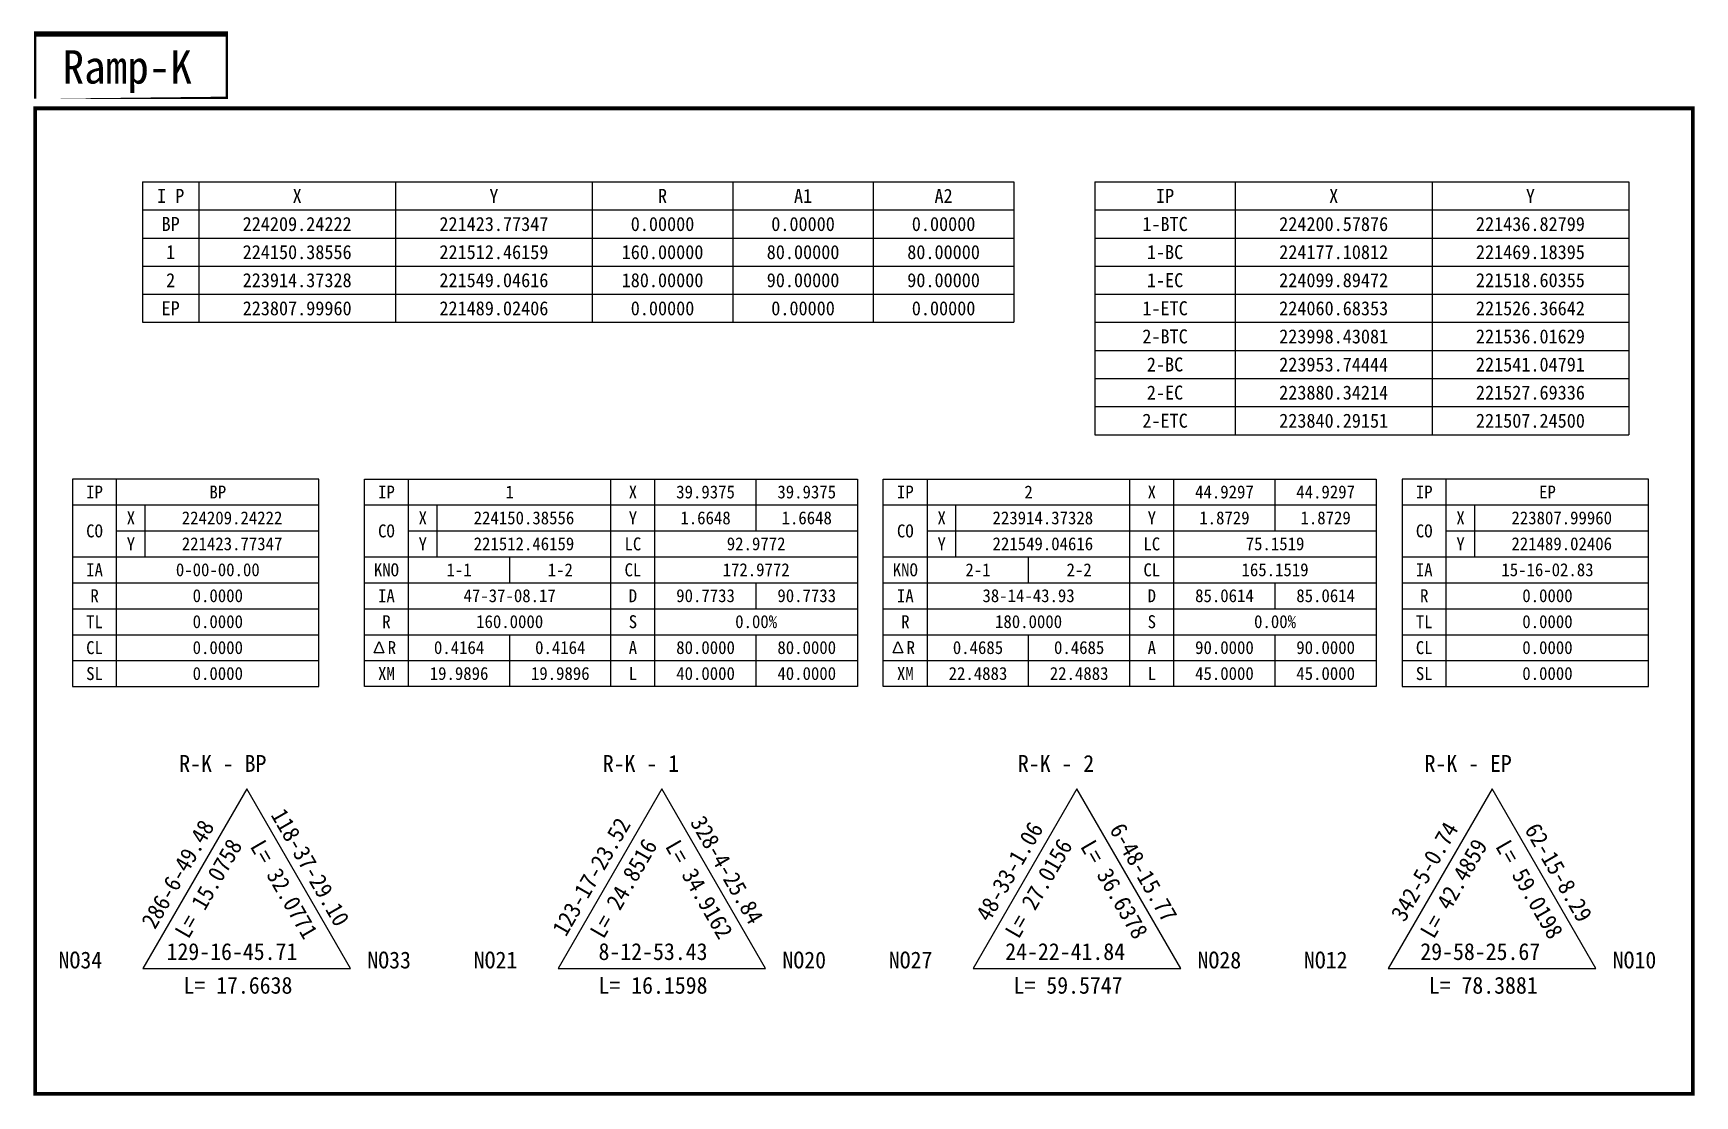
# Model space of a CAD drawing. Header units: metres. Extents: x 221037 to 222463, y 221326 to 222234.
# Drawn here: x 221037 to 221677, y 221326 to 221735 of the extents above; entities that cross this region are included whole.
import ezdxf
from ezdxf.enums import TextEntityAlignment as Align

# ---------------------------------------------------------------- set-up
doc = ezdxf.new("R2010")
doc.units = ezdxf.units.M
for name, color, linetype in [('CA-ALGN-TBSM', 2, 'Continuous'), ('CA-TABL-LIN1', 4, 'Continuous'), ('CA-TABL-LIN2', 1, 'Continuous'), ('CA-TABL-TEX2', 3, 'Continuous'), ('CV-SURV-LINE', 2, 'Continuous'), ('CV-SURV-TEXT', 3, 'Continuous'), ('CZ-LIN1', 7, 'Continuous'), ('CZ-TEX1', 6, 'Continuous')]:
    doc.layers.add(name, color=color, linetype=linetype)
doc.styles.add('GHS', font='DotumChe.ttf')
doc.styles.add('GTXT', font='DotumChe.ttf')
doc.styles.add('Han_Romanstyle', font='DotumChe.ttf')
doc.styles.add('돋움체', font='DotumChe.ttf')

# ---------------------------------------------------------------- blocks, each defined once
blk = doc.blocks.new('CACTCRV')
at = {"layer": 'CA-TABL-LIN1'}
blk.add_line((-15.25, -20), (-15.25, 20), dxfattribs=at)
blk.add_lwpolyline([(-23.75, -20), (23.75, -20), (23.75, 20), (-23.75, 20)], close=True, dxfattribs=at)
at = {"layer": 'CA-TABL-LIN2'}
for p, q in [((-23.75, 15), (23.75, 15)), ((-9.75, 5), (-9.75, 15)), ((-15.25, 10), (23.75, 10)), ((-23.75, 5), (23.75, 5)), ((-23.75, 0), (23.75, 0)), ((-23.75, -5), (23.75, -5)), ((-23.75, -10), (23.75, -10)), ((-23.75, -15), (23.75, -15))]:
    blk.add_line(p, q, dxfattribs=at)
at = {"layer": 'CA-TABL-TEX2', "style": 'GTXT'}
for s, p in [('IP', (-19.5, 17.5)), ('X', (-12.5, 12.5)), ('CO', (-19.5, 10)), ('Y', (-12.5, 7.5)), ('IA', (-19.5, 2.5)), ('R', (-19.5, -2.5)), ('TL', (-19.5, -7.5)), ('CL', (-19.5, -12.5)), ('SL', (-19.5, -17.5))]:
    blk.add_text(s, height=2.5, dxfattribs=at).set_placement(p, align=Align.MIDDLE_CENTER)
at = {"layer": 'CA-TABL-TEX2', "style": 'GTXT', "flags": 4}
for tag, p in [('IPNO', (4.249999359919457, 17.50000162638025)), ('COX', (7, 12.5)), ('COY', (7, 7.5)), ('IA', (4.25, 2.5)), ('R', (4.25, -2.5)), ('TL', (4.25, -7.5)), ('CL', (4.25, -12.5)), ('SL', (4.25, -17.5))]:
    blk.add_attdef(tag, text='', height=2.5, dxfattribs=at).set_placement(p, align=Align.MIDDLE)
blk = doc.blocks.new('CACTSPR')
at = {"layer": 'CA-TABL-LIN1'}
for p, q in [((0, -20), (0, 20)), ((8.5, -20), (8.5, 20))]:
    blk.add_line(p, q, dxfattribs=at)
blk.add_lwpolyline([(47.4999999999709, -20), (-47.5, -20), (-47.5, 20), (47.4999999999709, 20)], close=True, dxfattribs=at)
blk.add_lwpolyline([(-39, -20), (-39, 20)], dxfattribs=at)
at = {"layer": 'CA-TABL-LIN2'}
for p, q in [((28, 10), (28, 20)), ((-47.5, 15), (47.4999999999709, 15)), ((-33.5, 5), (-33.5, 15)), ((-39, 10), (47.5, 10)), ((-47.5, 5), (47.4999999999709, 5)), ((-19.5, 0), (-19.5, 5)), ((-47.5, 0), (47.4999999999709, 0)), ((28, -5), (28, 0)), ((-47.5, -5), (47.4999999999709, -5)), ((-47.5, -10), (47.4999999999709, -10)), ((-19.5, -20), (-19.5, -10)), ((28, -20), (28, -10)), ((-47.5, -15), (47.4999999999709, -15))]:
    blk.add_line(p, q, dxfattribs=at)
at = {"layer": 'CA-TABL-TEX2'}
blk.add_lwpolyline([(-44.67101316927119, -11.30628069797876), (-43.72807519867274, -13.49389222546324), (-45.61395113986964, -13.49389222546324)], close=True, dxfattribs=at)
at = {"layer": 'CA-TABL-TEX2', "style": 'GTXT'}
for s, p in [('IP', (-43.25, 17.5)), ('X', (4.25, 17.5)), ('X', (-36.25, 12.5)), ('Y', (4.25, 12.5)), ('CO', (-43.25, 10)), ('Y', (-36.25, 7.5)), ('LC', (4.25, 7.5)), ('KNO', (-43.25, 2.5)), ('CL', (4.25, 2.5)), ('IA', (-43.25, -2.5)), ('D', (4.25, -2.5)), ('R', (-43.25, -7.5)), ('S', (4.25, -7.5)), ('A', (4.25, -12.5)), ('XM', (-43.25, -17.5)), ('L', (4.25, -17.5))]:
    blk.add_text(s, height=2.5, dxfattribs=at).set_placement(p, align=Align.MIDDLE_CENTER)
blk.add_text('R', height=2.5, dxfattribs=at).set_placement((-42.19743679772364, -12.48919197084615), align=Align.MIDDLE)
at = {"layer": 'CA-TABL-TEX2', "style": 'GTXT', "flags": 4}
for tag, p in [('IPNO', (-19.50000064008054, 17.50000162638025)), ('X1', (18.25, 17.5)), ('X2', (37.75, 17.5)), ('COX', (-16.75, 12.5)), ('Y1', (18.25, 12.5)), ('Y2', (37.75, 12.5)), ('COY', (-16.75, 7.5)), ('LC', (28, 7.5)), ('KNO1', (-29.25000064008054, 2.500001626380254)), ('KNO2', (-9.750000640080543, 2.500001626380254)), ('CL', (28, 2.5)), ('IA', (-19.50000064008054, -2.499998373619746)), ('D1', (18.25, -2.5)), ('D2', (37.75, -2.5)), ('R', (-19.50000064008054, -7.499998373619746)), ('S', (28, -7.5)), ('DR1', (-29.25000064008054, -12.49999837361975)), ('DR2', (-9.750000640080543, -12.49999837361975)), ('A1', (18.25, -12.5)), ('A2', (37.75, -12.5)), ('XM1', (-29.25000064008054, -17.49999837361975)), ('XM2', (-9.750000640080543, -17.49999837361975)), ('SL1', (18.25, -17.5)), ('SL2', (37.75, -17.5))]:
    blk.add_attdef(tag, text='', height=2.5, dxfattribs=at).set_placement(p, align=Align.MIDDLE)

msp = doc.modelspace()

# ---------------------------------------------------------------- linework, layer by layer
at = {"layer": 'CA-TABL-LIN1', "linetype": 'Continuous'}
for p, q in [((221078.8563956324, 221677.9752736744), (221414.6897289657, 221677.9752736744)), ((221078.8563956324, 221677.9752736744), (221078.8563956323, 221623.8086070077)), ((221100.523062299, 221677.9752736744), (221100.523062299, 221667.141940341)), ((221176.3563956324, 221677.9752736744), (221176.3563956324, 221667.141940341)), ((221252.1897289657, 221677.9752736744), (221252.1897289657, 221667.141940341)), ((221306.3563956324, 221677.9752736744), (221306.3563956323, 221667.141940341)), ((221360.523062299, 221677.9752736744), (221360.523062299, 221667.141940341)), ((221414.6897289657, 221677.9752736744), (221414.6897289657, 221667.141940341)), ((221445.8740720018, 221677.9752736743), (221651.7074053351, 221677.9752736743)), ((221445.8740720018, 221677.9752736743), (221445.8740720018, 221580.4752736743)), ((221500.0407386684, 221677.9752736743), (221500.0407386684, 221667.141940341)), ((221575.8740720018, 221677.9752736743), (221575.8740720018, 221667.141940341)), ((221651.7074053351, 221677.9752736743), (221651.7074053351, 221667.141940341)), ((221078.8563956323, 221667.141940341), (221100.523062299, 221667.141940341)), ((221100.523062299, 221667.141940341), (221176.3563956324, 221667.141940341)), ((221100.523062299, 221667.141940341), (221100.523062299, 221656.3086070077)), ((221176.3563956324, 221667.141940341), (221252.1897289657, 221667.141940341)), ((221176.3563956324, 221667.141940341), (221176.3563956324, 221656.3086070077)), ((221252.1897289657, 221667.141940341), (221306.3563956323, 221667.141940341)), ((221252.1897289657, 221667.141940341), (221252.1897289657, 221656.3086070077)), ((221306.3563956323, 221667.141940341), (221360.523062299, 221667.141940341)), ((221306.3563956323, 221667.141940341), (221306.3563956324, 221656.3086070077)), ((221360.523062299, 221667.141940341), (221414.6897289657, 221667.141940341)), ((221360.523062299, 221667.141940341), (221360.523062299, 221656.3086070077)), ((221414.6897289657, 221667.141940341), (221414.6897289657, 221656.3086070077)), ((221445.8740720018, 221667.141940341), (221500.0407386684, 221667.141940341)), ((221500.0407386684, 221667.141940341), (221575.8740720018, 221667.141940341)), ((221500.0407386684, 221667.141940341), (221500.0407386684, 221656.3086070077)), ((221575.8740720018, 221667.141940341), (221651.7074053351, 221667.141940341)), ((221575.8740720018, 221667.141940341), (221575.8740720018, 221656.3086070077)), ((221651.7074053351, 221667.141940341), (221651.7074053351, 221656.3086070077)), ((221078.8563956324, 221656.3086070077), (221100.523062299, 221656.3086070077)), ((221100.523062299, 221656.3086070077), (221176.3563956324, 221656.3086070077)), ((221100.523062299, 221656.3086070077), (221100.523062299, 221645.4752736744)), ((221176.3563956324, 221656.3086070077), (221252.1897289657, 221656.3086070077)), ((221176.3563956324, 221656.3086070077), (221176.3563956323, 221645.4752736744)), ((221252.1897289657, 221656.3086070077), (221306.3563956324, 221656.3086070077)), ((221252.1897289657, 221656.3086070077), (221252.1897289657, 221645.4752736744)), ((221306.3563956324, 221656.3086070077), (221360.523062299, 221656.3086070077)), ((221306.3563956324, 221656.3086070077), (221306.3563956324, 221645.4752736744)), ((221360.523062299, 221656.3086070077), (221414.6897289657, 221656.3086070077)), ((221360.523062299, 221656.3086070077), (221360.523062299, 221645.4752736744)), ((221414.6897289657, 221656.3086070077), (221414.6897289657, 221645.4752736744)), ((221445.8740720018, 221656.3086070076), (221500.0407386684, 221656.3086070077)), ((221500.0407386684, 221656.3086070077), (221575.8740720018, 221656.3086070077)), ((221500.0407386684, 221656.3086070077), (221500.0407386684, 221645.4752736743)), ((221575.8740720018, 221656.3086070077), (221651.7074053351, 221656.3086070077)), ((221575.8740720018, 221656.3086070077), (221575.8740720018, 221645.4752736743)), ((221651.7074053351, 221656.3086070077), (221651.7074053351, 221645.4752736743)), ((221078.8563956323, 221645.4752736744), (221100.523062299, 221645.4752736744)), ((221100.523062299, 221645.4752736744), (221176.3563956323, 221645.4752736744)), ((221100.523062299, 221645.4752736744), (221100.523062299, 221634.641940341)), ((221176.3563956323, 221645.4752736744), (221252.1897289657, 221645.4752736744)), ((221176.3563956323, 221645.4752736744), (221176.3563956324, 221634.641940341)), ((221252.1897289657, 221645.4752736744), (221306.3563956324, 221645.4752736744)), ((221252.1897289657, 221645.4752736744), (221252.1897289657, 221634.641940341)), ((221306.3563956324, 221645.4752736744), (221360.523062299, 221645.4752736744)), ((221306.3563956324, 221645.4752736744), (221306.3563956323, 221634.641940341)), ((221360.523062299, 221645.4752736744), (221414.6897289657, 221645.4752736744)), ((221360.523062299, 221645.4752736744), (221360.523062299, 221634.641940341)), ((221414.6897289657, 221645.4752736744), (221414.6897289657, 221634.6419403411)), ((221445.8740720018, 221645.4752736743), (221500.0407386684, 221645.4752736743)), ((221500.0407386684, 221645.4752736743), (221575.8740720018, 221645.4752736743)), ((221500.0407386684, 221645.4752736743), (221500.0407386685, 221623.8086070076)), ((221575.8740720018, 221645.4752736743), (221651.7074053351, 221645.4752736743)), ((221575.8740720018, 221645.4752736743), (221575.8740720018, 221623.8086070077)), ((221651.7074053351, 221645.4752736743), (221651.7074053351, 221623.8086070077)), ((221078.8563956323, 221634.641940341), (221100.523062299, 221634.641940341)), ((221100.523062299, 221634.641940341), (221176.3563956324, 221634.641940341)), ((221100.523062299, 221634.641940341), (221100.523062299, 221634.641940341)), ((221100.523062299, 221634.641940341), (221100.5230622991, 221623.8086070077)), ((221176.3563956324, 221634.641940341), (221252.1897289657, 221634.641940341)), ((221176.3563956324, 221634.641940341), (221176.3563956324, 221634.641940341)), ((221176.3563956324, 221634.641940341), (221176.3563956323, 221623.8086070077)), ((221252.1897289657, 221634.641940341), (221306.3563956323, 221634.641940341)), ((221252.1897289657, 221634.641940341), (221252.1897289657, 221634.641940341)), ((221252.1897289657, 221634.641940341), (221252.1897289657, 221623.8086070077)), ((221306.3563956323, 221634.641940341), (221360.523062299, 221634.641940341)), ((221306.3563956323, 221634.641940341), (221306.3563956323, 221634.641940341)), ((221306.3563956323, 221634.641940341), (221306.3563956323, 221623.8086070077)), ((221360.523062299, 221634.641940341), (221414.6897289657, 221634.6419403411)), ((221360.523062299, 221634.641940341), (221360.523062299, 221634.641940341)), ((221360.523062299, 221634.641940341), (221360.5230622991, 221623.8086070077)), ((221414.6897289657, 221634.6419403411), (221414.6897289657, 221634.641940341)), ((221414.6897289657, 221634.641940341), (221414.6897289657, 221623.8086070077)), ((221445.8740720018, 221634.641940341), (221500.0407386684, 221634.641940341)), ((221500.0407386684, 221634.641940341), (221575.8740720018, 221634.641940341)), ((221575.8740720018, 221634.641940341), (221651.7074053351, 221634.641940341)), ((221078.8563956323, 221623.8086070077), (221100.5230622991, 221623.8086070077)), ((221100.5230622991, 221623.8086070077), (221176.3563956323, 221623.8086070077)), ((221176.3563956323, 221623.8086070077), (221252.1897289657, 221623.8086070077)), ((221252.1897289657, 221623.8086070077), (221306.3563956323, 221623.8086070077)), ((221306.3563956323, 221623.8086070077), (221360.5230622991, 221623.8086070077)), ((221360.5230622991, 221623.8086070077), (221414.6897289657, 221623.8086070077)), ((221445.8740720018, 221623.8086070077), (221500.0407386685, 221623.8086070076)), ((221500.0407386685, 221623.8086070076), (221575.8740720018, 221623.8086070077)), ((221500.0407386684, 221623.8086070077), (221500.0407386684, 221612.9752736743)), ((221575.8740720018, 221623.8086070077), (221651.7074053351, 221623.8086070077)), ((221575.8740720018, 221623.8086070077), (221575.8740720018, 221612.9752736743)), ((221651.7074053351, 221623.8086070077), (221651.7074053351, 221612.9752736743)), ((221445.8740720018, 221612.9752736743), (221500.0407386684, 221612.9752736743)), ((221500.0407386684, 221612.9752736743), (221575.8740720018, 221612.9752736743)), ((221500.0407386684, 221612.9752736743), (221500.0407386684, 221602.141940341)), ((221575.8740720018, 221612.9752736743), (221651.7074053351, 221612.9752736743)), ((221575.8740720018, 221612.9752736743), (221575.8740720018, 221602.141940341)), ((221651.7074053351, 221612.9752736743), (221651.7074053351, 221602.141940341)), ((221445.8740720018, 221602.141940341), (221651.7074053351, 221602.141940341)), ((221500.0407386684, 221602.141940341), (221500.0407386684, 221591.3086070076)), ((221575.8740720017, 221602.141940341), (221575.8740720018, 221591.3086070076)), ((221651.707405335, 221602.141940341), (221651.707405335, 221591.3086070076)), ((221445.8740720017, 221591.3086070076), (221500.0407386684, 221591.3086070076)), ((221500.0407386684, 221591.3086070076), (221575.8740720017, 221591.3086070076)), ((221500.0407386684, 221591.3086070076), (221500.0407386684, 221580.4752736743)), ((221575.8740720017, 221591.3086070076), (221651.707405335, 221591.3086070076)), ((221575.8740720017, 221591.3086070076), (221575.8740720018, 221580.4752736743)), ((221651.707405335, 221591.3086070076), (221651.707405335, 221580.4752736743)), ((221445.8740720017, 221580.4752736743), (221651.707405335, 221580.4752736743))]:
    msp.add_line(p, q, dxfattribs=at)
at = {"layer": 'CV-SURV-LINE'}
for points in [[(221118.9955394889, 221443.9936781354), (221078.9955394889, 221374.7096781354), (221158.9955394889, 221374.7096781354)], [(221278.9955394889, 221443.9936781354), (221238.9955394889, 221374.7096781354), (221318.9955394889, 221374.7096781354)], [(221438.9955394889, 221443.9936781354), (221398.9955394889, 221374.7096781354), (221478.9955394889, 221374.7096781354)], [(221598.9955394889, 221443.9936781354), (221558.9955394889, 221374.7096781354), (221638.9955394889, 221374.7096781354)]]:
    msp.add_lwpolyline(points, close=True, dxfattribs=at)
at = {"layer": 'CZ-LIN1'}
for points, const_width in [([(221111.3045521436, 221710.3604243982), (221111.3045521433, 221734.8225624934), (221037.4683621112, 221734.8225624922), (221037.4683621116, 221710.3604243971)], 0.8999999999999999), ([(221037.4683621116, 221706.2914379547), (221676.3873962418, 221706.2914379547), (221676.3873962418, 221326.357824171), (221037.4683621116, 221326.357824171)], 1.5)]:
    msp.add_lwpolyline(points, close=True, dxfattribs=dict(at, const_width=const_width))

# ---------------------------------------------------------------- block references
at = {"layer": 'CA-ALGN-TBSM'}
ref = msp.add_blockref('CACTCRV', (221099.3602425303, 221523.3875274461), dxfattribs=dict(at, xscale=2, yscale=2, zscale=2))
ref.add_attrib('IPNO', 'BP', dxfattribs={"layer": 'CA-TABL-TEX2', "height": 5, "style": 'GTXT'}).set_placement((221107.8602412501, 221558.3875306989), align=Align.MIDDLE)
ref.add_attrib('COX', '224209.24222', dxfattribs={"layer": 'CA-TABL-TEX2', "height": 5, "style": 'GTXT'}).set_placement((221113.3602425303, 221548.3875274461), align=Align.MIDDLE)
ref.add_attrib('COY', '221423.77347', dxfattribs={"layer": 'CA-TABL-TEX2', "height": 5, "style": 'GTXT'}).set_placement((221113.3602425303, 221538.3875274461), align=Align.MIDDLE)
ref.add_attrib('IA', '0-00-00.00', dxfattribs={"layer": 'CA-TABL-TEX2', "height": 5, "style": 'GTXT'}).set_placement((221107.8602425303, 221528.3875274461), align=Align.MIDDLE)
ref.add_attrib('R', '0.0000', dxfattribs={"layer": 'CA-TABL-TEX2', "height": 5, "style": 'GTXT'}).set_placement((221107.8602425303, 221518.3875274461), align=Align.MIDDLE)
ref.add_attrib('TL', '0.0000', dxfattribs={"layer": 'CA-TABL-TEX2', "height": 5, "style": 'GTXT'}).set_placement((221107.8602425303, 221508.3875274461), align=Align.MIDDLE)
ref.add_attrib('CL', '0.0000', dxfattribs={"layer": 'CA-TABL-TEX2', "height": 5, "style": 'GTXT'}).set_placement((221107.8602425303, 221498.3875274461), align=Align.MIDDLE)
ref.add_attrib('SL', '0.0000', dxfattribs={"layer": 'CA-TABL-TEX2', "height": 5, "style": 'GTXT'}).set_placement((221107.8602425303, 221488.3875274461), align=Align.MIDDLE)
ref = msp.add_blockref('CACTSPR', (221259.3602425303, 221523.3875274461), dxfattribs=dict(at, xscale=2, yscale=2, zscale=2))
ref.add_attrib('IPNO', '1', dxfattribs={"layer": 'CA-TABL-TEX2', "height": 5, "style": 'GTXT'}).set_placement((221220.3602412501, 221558.3875306989), align=Align.MIDDLE)
ref.add_attrib('COX', '224150.38556', dxfattribs={"layer": 'CA-TABL-TEX2', "height": 5, "style": 'GTXT'}).set_placement((221225.8602425303, 221548.3875274461), align=Align.MIDDLE)
ref.add_attrib('COY', '221512.46159', dxfattribs={"layer": 'CA-TABL-TEX2', "height": 5, "style": 'GTXT'}).set_placement((221225.8602425303, 221538.3875274461), align=Align.MIDDLE)
ref.add_attrib('KNO1', '1-1', dxfattribs={"layer": 'CA-TABL-TEX2', "height": 5, "style": 'GTXT'}).set_placement((221200.8602412501, 221528.3875306989), align=Align.MIDDLE)
ref.add_attrib('KNO2', '1-2', dxfattribs={"layer": 'CA-TABL-TEX2', "height": 5, "style": 'GTXT'}).set_placement((221239.8602412501, 221528.3875306989), align=Align.MIDDLE)
ref.add_attrib('IA', '47-37-08.17', dxfattribs={"layer": 'CA-TABL-TEX2', "height": 5, "style": 'GTXT'}).set_placement((221220.3602412501, 221518.3875306989), align=Align.MIDDLE)
ref.add_attrib('R', '160.0000', dxfattribs={"layer": 'CA-TABL-TEX2', "height": 5, "style": 'GTXT'}).set_placement((221220.3602412501, 221508.3875306989), align=Align.MIDDLE)
ref.add_attrib('DR1', '0.4164', dxfattribs={"layer": 'CA-TABL-TEX2', "height": 5, "style": 'GTXT'}).set_placement((221200.8602412501, 221498.3875306989), align=Align.MIDDLE)
ref.add_attrib('DR2', '0.4164', dxfattribs={"layer": 'CA-TABL-TEX2', "height": 5, "style": 'GTXT'}).set_placement((221239.8602412501, 221498.3875306989), align=Align.MIDDLE)
ref.add_attrib('XM1', '19.9896', dxfattribs={"layer": 'CA-TABL-TEX2', "height": 5, "style": 'GTXT'}).set_placement((221200.8602412501, 221488.3875306989), align=Align.MIDDLE)
ref.add_attrib('XM2', '19.9896', dxfattribs={"layer": 'CA-TABL-TEX2', "height": 5, "style": 'GTXT'}).set_placement((221239.8602412501, 221488.3875306989), align=Align.MIDDLE)
ref.add_attrib('X1', '39.9375', dxfattribs={"layer": 'CA-TABL-TEX2', "height": 5, "style": 'GTXT'}).set_placement((221295.8602425303, 221558.3875274461), align=Align.MIDDLE)
ref.add_attrib('X2', '39.9375', dxfattribs={"layer": 'CA-TABL-TEX2', "height": 5, "style": 'GTXT'}).set_placement((221334.8602425303, 221558.3875274461), align=Align.MIDDLE)
ref.add_attrib('Y1', '1.6648', dxfattribs={"layer": 'CA-TABL-TEX2', "height": 5, "style": 'GTXT'}).set_placement((221295.8602425303, 221548.3875274461), align=Align.MIDDLE)
ref.add_attrib('Y2', '1.6648', dxfattribs={"layer": 'CA-TABL-TEX2', "height": 5, "style": 'GTXT'}).set_placement((221334.8602425303, 221548.3875274461), align=Align.MIDDLE)
ref.add_attrib('LC', '92.9772', dxfattribs={"layer": 'CA-TABL-TEX2', "height": 5, "style": 'GTXT'}).set_placement((221315.3602425303, 221538.3875274461), align=Align.MIDDLE)
ref.add_attrib('CL', '172.9772', dxfattribs={"layer": 'CA-TABL-TEX2', "height": 5, "style": 'GTXT'}).set_placement((221315.3602425303, 221528.3875274461), align=Align.MIDDLE)
ref.add_attrib('D1', '90.7733', dxfattribs={"layer": 'CA-TABL-TEX2', "height": 5, "style": 'GTXT'}).set_placement((221295.8602425303, 221518.3875274461), align=Align.MIDDLE)
ref.add_attrib('D2', '90.7733', dxfattribs={"layer": 'CA-TABL-TEX2', "height": 5, "style": 'GTXT'}).set_placement((221334.8602425303, 221518.3875274461), align=Align.MIDDLE)
ref.add_attrib('S', '0.00%', dxfattribs={"layer": 'CA-TABL-TEX2', "height": 5, "style": 'GTXT'}).set_placement((221315.3602425303, 221508.3875274461), align=Align.MIDDLE)
ref.add_attrib('A1', '80.0000', dxfattribs={"layer": 'CA-TABL-TEX2', "height": 5, "style": 'GTXT'}).set_placement((221295.8602425303, 221498.3875274461), align=Align.MIDDLE)
ref.add_attrib('A2', '80.0000', dxfattribs={"layer": 'CA-TABL-TEX2', "height": 5, "style": 'GTXT'}).set_placement((221334.8602425303, 221498.3875274461), align=Align.MIDDLE)
ref.add_attrib('SL1', '40.0000', dxfattribs={"layer": 'CA-TABL-TEX2', "height": 5, "style": 'GTXT'}).set_placement((221295.8602425303, 221488.3875274461), align=Align.MIDDLE)
ref.add_attrib('SL2', '40.0000', dxfattribs={"layer": 'CA-TABL-TEX2', "height": 5, "style": 'GTXT'}).set_placement((221334.8602425303, 221488.3875274461), align=Align.MIDDLE)
ref = msp.add_blockref('CACTSPR', (221459.3602425303, 221523.3875274461), dxfattribs=dict(at, xscale=2, yscale=2, zscale=2))
ref.add_attrib('IPNO', '2', dxfattribs={"layer": 'CA-TABL-TEX2', "height": 5, "style": 'GTXT'}).set_placement((221420.3602412501, 221558.3875306989), align=Align.MIDDLE)
ref.add_attrib('COX', '223914.37328', dxfattribs={"layer": 'CA-TABL-TEX2', "height": 5, "style": 'GTXT'}).set_placement((221425.8602425303, 221548.3875274461), align=Align.MIDDLE)
ref.add_attrib('COY', '221549.04616', dxfattribs={"layer": 'CA-TABL-TEX2', "height": 5, "style": 'GTXT'}).set_placement((221425.8602425303, 221538.3875274461), align=Align.MIDDLE)
ref.add_attrib('KNO1', '2-1', dxfattribs={"layer": 'CA-TABL-TEX2', "height": 5, "style": 'GTXT'}).set_placement((221400.8602412501, 221528.3875306989), align=Align.MIDDLE)
ref.add_attrib('KNO2', '2-2', dxfattribs={"layer": 'CA-TABL-TEX2', "height": 5, "style": 'GTXT'}).set_placement((221439.8602412501, 221528.3875306989), align=Align.MIDDLE)
ref.add_attrib('IA', '38-14-43.93', dxfattribs={"layer": 'CA-TABL-TEX2', "height": 5, "style": 'GTXT'}).set_placement((221420.3602412501, 221518.3875306989), align=Align.MIDDLE)
ref.add_attrib('R', '180.0000', dxfattribs={"layer": 'CA-TABL-TEX2', "height": 5, "style": 'GTXT'}).set_placement((221420.3602412501, 221508.3875306989), align=Align.MIDDLE)
ref.add_attrib('DR1', '0.4685', dxfattribs={"layer": 'CA-TABL-TEX2', "height": 5, "style": 'GTXT'}).set_placement((221400.8602412501, 221498.3875306989), align=Align.MIDDLE)
ref.add_attrib('DR2', '0.4685', dxfattribs={"layer": 'CA-TABL-TEX2', "height": 5, "style": 'GTXT'}).set_placement((221439.8602412501, 221498.3875306989), align=Align.MIDDLE)
ref.add_attrib('XM1', '22.4883', dxfattribs={"layer": 'CA-TABL-TEX2', "height": 5, "style": 'GTXT'}).set_placement((221400.8602412501, 221488.3875306989), align=Align.MIDDLE)
ref.add_attrib('XM2', '22.4883', dxfattribs={"layer": 'CA-TABL-TEX2', "height": 5, "style": 'GTXT'}).set_placement((221439.8602412501, 221488.3875306989), align=Align.MIDDLE)
ref.add_attrib('X1', '44.9297', dxfattribs={"layer": 'CA-TABL-TEX2', "height": 5, "style": 'GTXT'}).set_placement((221495.8602425303, 221558.3875274461), align=Align.MIDDLE)
ref.add_attrib('X2', '44.9297', dxfattribs={"layer": 'CA-TABL-TEX2', "height": 5, "style": 'GTXT'}).set_placement((221534.8602425303, 221558.3875274461), align=Align.MIDDLE)
ref.add_attrib('Y1', '1.8729', dxfattribs={"layer": 'CA-TABL-TEX2', "height": 5, "style": 'GTXT'}).set_placement((221495.8602425303, 221548.3875274461), align=Align.MIDDLE)
ref.add_attrib('Y2', '1.8729', dxfattribs={"layer": 'CA-TABL-TEX2', "height": 5, "style": 'GTXT'}).set_placement((221534.8602425303, 221548.3875274461), align=Align.MIDDLE)
ref.add_attrib('LC', '75.1519', dxfattribs={"layer": 'CA-TABL-TEX2', "height": 5, "style": 'GTXT'}).set_placement((221515.3602425303, 221538.3875274461), align=Align.MIDDLE)
ref.add_attrib('CL', '165.1519', dxfattribs={"layer": 'CA-TABL-TEX2', "height": 5, "style": 'GTXT'}).set_placement((221515.3602425303, 221528.3875274461), align=Align.MIDDLE)
ref.add_attrib('D1', '85.0614', dxfattribs={"layer": 'CA-TABL-TEX2', "height": 5, "style": 'GTXT'}).set_placement((221495.8602425303, 221518.3875274461), align=Align.MIDDLE)
ref.add_attrib('D2', '85.0614', dxfattribs={"layer": 'CA-TABL-TEX2', "height": 5, "style": 'GTXT'}).set_placement((221534.8602425303, 221518.3875274461), align=Align.MIDDLE)
ref.add_attrib('S', '0.00%', dxfattribs={"layer": 'CA-TABL-TEX2', "height": 5, "style": 'GTXT'}).set_placement((221515.3602425303, 221508.3875274461), align=Align.MIDDLE)
ref.add_attrib('A1', '90.0000', dxfattribs={"layer": 'CA-TABL-TEX2', "height": 5, "style": 'GTXT'}).set_placement((221495.8602425303, 221498.3875274461), align=Align.MIDDLE)
ref.add_attrib('A2', '90.0000', dxfattribs={"layer": 'CA-TABL-TEX2', "height": 5, "style": 'GTXT'}).set_placement((221534.8602425303, 221498.3875274461), align=Align.MIDDLE)
ref.add_attrib('SL1', '45.0000', dxfattribs={"layer": 'CA-TABL-TEX2', "height": 5, "style": 'GTXT'}).set_placement((221495.8602425303, 221488.3875274461), align=Align.MIDDLE)
ref.add_attrib('SL2', '45.0000', dxfattribs={"layer": 'CA-TABL-TEX2', "height": 5, "style": 'GTXT'}).set_placement((221534.8602425303, 221488.3875274461), align=Align.MIDDLE)
ref = msp.add_blockref('CACTCRV', (221611.8602425304, 221523.3875274461), dxfattribs=dict(at, xscale=2, yscale=2, zscale=2))
ref.add_attrib('IPNO', 'EP', dxfattribs={"layer": 'CA-TABL-TEX2', "height": 5, "style": 'GTXT'}).set_placement((221620.3602412502, 221558.3875306989), align=Align.MIDDLE)
ref.add_attrib('COX', '223807.99960', dxfattribs={"layer": 'CA-TABL-TEX2', "height": 5, "style": 'GTXT'}).set_placement((221625.8602425304, 221548.3875274461), align=Align.MIDDLE)
ref.add_attrib('COY', '221489.02406', dxfattribs={"layer": 'CA-TABL-TEX2', "height": 5, "style": 'GTXT'}).set_placement((221625.8602425304, 221538.3875274461), align=Align.MIDDLE)
ref.add_attrib('IA', '15-16-02.83', dxfattribs={"layer": 'CA-TABL-TEX2', "height": 5, "style": 'GTXT'}).set_placement((221620.3602425304, 221528.3875274461), align=Align.MIDDLE)
ref.add_attrib('R', '0.0000', dxfattribs={"layer": 'CA-TABL-TEX2', "height": 5, "style": 'GTXT'}).set_placement((221620.3602425304, 221518.3875274461), align=Align.MIDDLE)
ref.add_attrib('TL', '0.0000', dxfattribs={"layer": 'CA-TABL-TEX2', "height": 5, "style": 'GTXT'}).set_placement((221620.3602425304, 221508.3875274461), align=Align.MIDDLE)
ref.add_attrib('CL', '0.0000', dxfattribs={"layer": 'CA-TABL-TEX2', "height": 5, "style": 'GTXT'}).set_placement((221620.3602425304, 221498.3875274461), align=Align.MIDDLE)
ref.add_attrib('SL', '0.0000', dxfattribs={"layer": 'CA-TABL-TEX2', "height": 5, "style": 'GTXT'}).set_placement((221620.3602425304, 221488.3875274461), align=Align.MIDDLE)

# ---------------------------------------------------------------- texts
at = {"layer": 'CA-TABL-TEX2', "lineweight": 0, "style": 'GHS'}
for s, p in [('I P', (221089.6897289657, 221669.8502736744)), ('X', (221138.4397289657, 221669.8502736744)), ('Y', (221214.273062299, 221669.8502736744)), ('R', (221279.273062299, 221669.8502736744)), ('A1', (221333.4397289657, 221669.8502736744)), ('A2', (221387.6063956323, 221669.8502736744)), ('IP', (221472.9574053351, 221669.8502736743)), ('X', (221537.9574053351, 221669.8502736743)), ('Y', (221613.7907386684, 221669.8502736743)), ('BP', (221089.6897289657, 221659.016940341)), ('224209.24222', (221138.4397289657, 221659.016940341)), ('221423.77347', (221214.273062299, 221659.016940341)), ('0.00000', (221279.273062299, 221659.016940341)), ('0.00000', (221333.4397289657, 221659.016940341)), ('0.00000', (221387.6063956323, 221659.016940341)), ('1-BTC', (221472.9574053351, 221659.016940341)), ('224200.57876', (221537.9574053351, 221659.016940341)), ('221436.82799', (221613.7907386684, 221659.016940341)), ('1', (221089.6897289657, 221648.1836070077)), ('224150.38556', (221138.4397289657, 221648.1836070077)), ('221512.46159', (221214.273062299, 221648.1836070077)), ('160.00000', (221279.273062299, 221648.1836070077)), ('80.00000', (221333.4397289657, 221648.1836070077)), ('80.00000', (221387.6063956323, 221648.1836070077)), ('1-BC', (221472.9574053351, 221648.1836070077)), ('224177.10812', (221537.9574053351, 221648.1836070077)), ('221469.18395', (221613.7907386684, 221648.1836070076)), ('2', (221089.6897289657, 221637.3502736744)), ('223914.37328', (221138.4397289657, 221637.3502736744)), ('221549.04616', (221214.273062299, 221637.3502736744)), ('180.00000', (221279.273062299, 221637.3502736744)), ('90.00000', (221333.4397289657, 221637.3502736744)), ('90.00000', (221387.6063956324, 221637.3502736744)), ('1-EC', (221472.9574053351, 221637.3502736743)), ('224099.89472', (221537.9574053351, 221637.3502736743)), ('221518.60355', (221613.7907386684, 221637.3502736743)), ('EP', (221089.6897289657, 221626.516940341)), ('223807.99960', (221138.4397289657, 221626.516940341)), ('221489.02406', (221214.273062299, 221626.516940341)), ('0.00000', (221279.273062299, 221626.516940341)), ('0.00000', (221333.4397289657, 221626.516940341)), ('0.00000', (221387.6063956324, 221626.516940341)), ('1-ETC', (221472.9574053351, 221626.516940341)), ('224060.68353', (221537.9574053351, 221626.516940341)), ('221526.36642', (221613.7907386684, 221626.516940341)), ('2-BTC', (221472.957405335, 221615.6836070077)), ('223998.43081', (221537.9574053351, 221615.6836070077)), ('221536.01629', (221613.7907386684, 221615.6836070076)), ('2-BC', (221472.9574053351, 221604.8502736743)), ('223953.74444', (221537.9574053351, 221604.8502736743)), ('221541.04791', (221613.7907386684, 221604.8502736743)), ('2-EC', (221472.957405335, 221594.016940341)), ('223880.34214', (221537.957405335, 221594.016940341)), ('221527.69336', (221613.7907386684, 221594.016940341)), ('2-ETC', (221472.957405335, 221583.1836070076)), ('223840.29151', (221537.957405335, 221583.1836070076)), ('221507.24500', (221613.7907386684, 221583.1836070076))]:
    msp.add_text(s, height=5.416666666666666, dxfattribs=at).set_placement(p, align=Align.CENTER)
at = {"layer": 'CV-SURV-TEXT', "style": 'Han_Romanstyle'}
for s, p in [('R-K - BP', (221092.9955394889, 221450.4936781354)), ('R-K - 1', (221256.2455394889, 221450.4936781354)), ('R-K - 2', (221416.2455394889, 221450.4936781354)), ('R-K - EP', (221572.9955394889, 221450.4936781354)), ('NO34', (221046.4955394889, 221374.7096781354)), ('129-16-45.71', (221088.1041942283, 221377.9596781354)), ('NO33', (221165.4955394889, 221374.7096781354)), ('NO21', (221206.4955394889, 221374.7096781354)), ('8-12-53.43', (221254.6041942283, 221377.9596781354)), ('NO20', (221325.4955394889, 221374.7096781354)), ('NO27', (221366.4955394889, 221374.7096781354)), ('24-22-41.84', (221411.3541942282, 221377.9596781354)), ('NO28', (221485.4955394889, 221374.7096781354)), ('NO12', (221526.4955394889, 221374.7096781354)), ('29-58-25.67', (221571.3541942282, 221377.9596781354)), ('NO10', (221645.4955394889, 221374.7096781354)), ('L= 17.6638', (221094.6041942283, 221364.9596781354)), ('L= 16.1598', (221254.6041942283, 221364.9596781354)), ('L= 59.5747', (221414.6041942282, 221364.9596781354)), ('L= 78.3881', (221574.6041942282, 221364.9596781354))]:
    msp.add_text(s, height=6.5, dxfattribs=at).set_placement(p)
for s, rotation, p in [('286-6-49.48', 60.00070461449584, (221083.6492468887, 221389.447395074)), ('118-37-29.10', 299.9992953855042, (221128.1184112414, 221433.8921173561)), ('123-17-23.52', 60.00070461449584, (221242.0242815021, 221386.6327925279)), ('328-4-25.84', 299.9992953855042, (221289.7433766279, 221431.0775148101)), ('48-33-1.06', 60.00070461449584, (221405.2742122752, 221392.2619976201)), ('6-48-15.77', 299.9992953855042, (221451.3683420144, 221428.2629122639)), ('342-5-0.74', 60.00070461449584, (221565.2742122752, 221392.2619976201)), ('62-15-8.29', 299.9992953855042, (221611.3683420144, 221428.2629122639)), ('L= 15.0758', 60.00070461449584, (221096.5326224596, 221385.7621360738)), ('L= 32.0771', 299.9992953855042, (221120.1099318301, 221421.7630507176)), ('L= 24.8516', 60.00070461449584, (221256.5326224596, 221385.7621360738)), ('L= 34.9162', 299.9992953855042, (221280.1099318301, 221421.7630507176)), ('L= 27.0156', 60.00070461449584, (221416.5326224596, 221385.7621360738)), ('L= 36.6378', 299.9992953855042, (221440.1099318301, 221421.7630507176)), ('L= 42.4859', 60.00070461449584, (221576.5326224595, 221385.7621360738)), ('L= 59.0198', 299.9992953855042, (221600.1099318301, 221421.7630507176))]:
    msp.add_text(s, height=6.5, rotation=rotation, dxfattribs=at).set_placement(p)
at = {"layer": 'CZ-TEX1', "style": '돋움체'}
msp.add_text('Ramp-K', height=12.86399999794176, dxfattribs=at).set_placement((221048.0192836205, 221715.8639263519))

doc.saveas('drawing.dxf')
